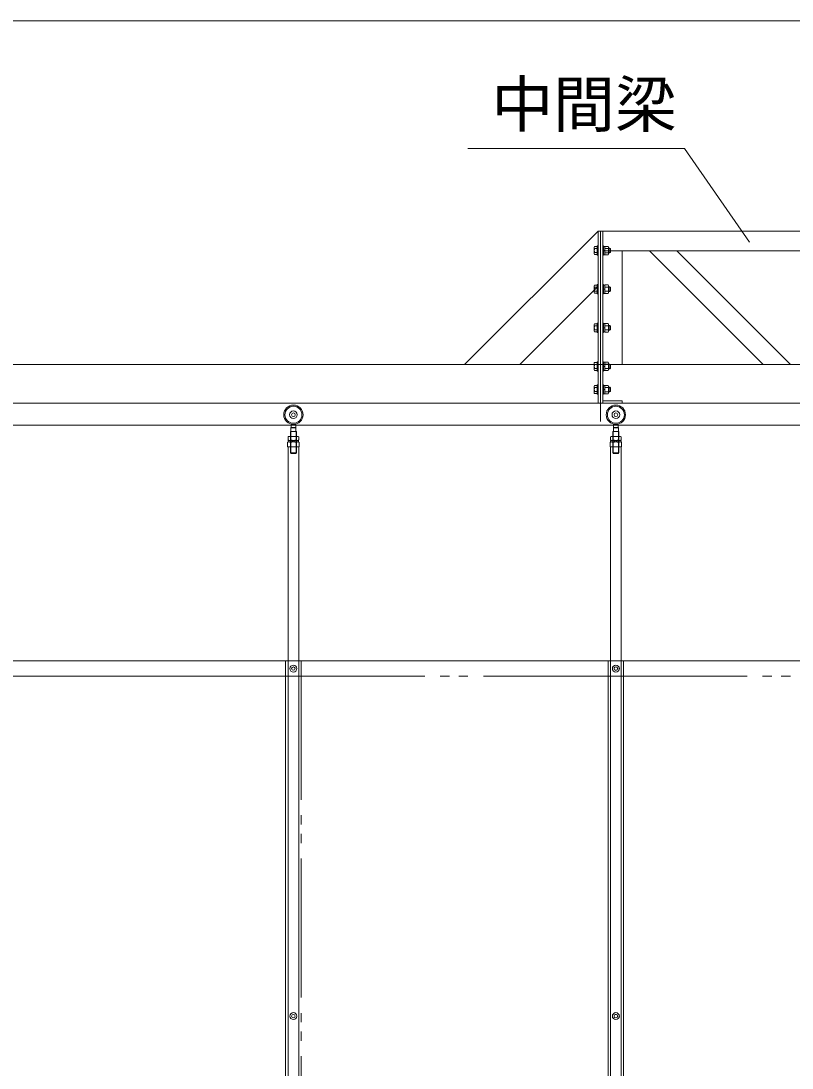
# Model space of a CAD drawing. Units: millimetres, scale not verified. Extents: x -9305 to 9305, y -6415 to 6415.
# Drawn here: x -5344 to -3347, y -923 to 1789 of the extents above; entities that cross this region are included whole.
import ezdxf
from ezdxf.enums import TextEntityAlignment as Align

# ---------------------------------------------------------------- set-up
doc = ezdxf.new("R2010")
doc.units = ezdxf.units.MM
doc.header["$LTSCALE"] = 40
doc.linetypes.add('DASHED1', pattern=[1.8, 1.2, -0.6])
doc.linetypes.add('DOUBLE_CHAIN2', pattern=[12.8, 9, -1, 0.6, -0.6, 0.6, -1])
for name, color, linetype, lineweight in [('0-3_CLGS-90', 7, 'Continuous', 9), ('0-6_TEXT', 7, 'Continuous', 9), ('0-9_寸法', 134, 'Continuous', 9)]:
    doc.layers.add(name, color=color, linetype=linetype, lineweight=lineweight)
doc.styles.add('ＭＳ ゴシック', font='')
doc.styles.get('ＭＳ ゴシック').set_extended_font_data('MS Gothic')

msp = doc.modelspace()

# ---------------------------------------------------------------- linework, layer by layer
at = {"layer": '0-3_CLGS-90'}
for p, q in [((-4193.97, 899.68), (-3849.23, 1243.99)), ((-3849.23, 1243.99), (-3849.23, 899.24)), ((-3849.23, 1243.99), (-2943.28, 1243.99)), ((-3843.25, 1243.98), (-3843.25, 799.24)), ((-3837.22, 799.24), (-3837.22, 1243.98)), ((-3859.05, 1202.85), (-3858.26, 1204.22)), ((-3859.05, 1185.12), (-3859.05, 1202.85)), ((-3858.26, 1204.22), (-3851.7, 1204.22)), ((-3858.26, 1199.11), (-3851.7, 1199.11)), ((-3851.7, 1183.75), (-3851.7, 1204.22)), ((-3851.55, 1181.99), (-3851.55, 1205.99)), ((-3851.55, 1205.99), (-3849.25, 1205.99)), ((-3851.55, 1185.67), (-3851.55, 1202.3)), ((-3849.25, 1181.99), (-3849.25, 1205.99)), ((-2943.4, 1193.73), (-3837.32, 1193.73)), ((-3837.25, 1181.99), (-3837.25, 1205.99)), ((-3837.25, 1205.99), (-3834.95, 1205.99)), ((-3834.95, 1181.99), (-3834.95, 1205.99)), ((-3834.95, 1204.74), (-3834.95, 1183.24)), ((-3834.95, 1204.74), (-3831.95, 1204.74)), ((-3834.95, 1194.09), (-3831.95, 1194.89)), ((-3834.95, 1193.09), (-3831.95, 1193.89)), ((-3831.95, 1183.02), (-3831.95, 1204.96)), ((-3831.95, 1204.96), (-3823.09, 1204.96)), ((-3831.95, 1204.74), (-3831.95, 1183.24)), ((-3831.95, 1199.47), (-3823.09, 1199.47)), ((-3823.09, 1204.96), (-3821.95, 1202.99)), ((-3821.95, 1184.99), (-3821.95, 1202.99)), ((-3819.2, 1199.99), (-3821.95, 1199.99)), ((-3816.7, 1198.92), (-3821.95, 1198.92)), ((-3819.2, 1187.99), (-3819.2, 1199.99)), ((-3819.2, 1199.99), (-3816.7, 1198.92)), ((-3816.7, 1189.06), (-3816.7, 1198.92)), ((-3786.97, 899.24), (-3786.97, 1193.73)), ((-3421.74, 899.24), (-3716.23, 1193.73)), ((-3350.67, 899.24), (-3645.16, 1193.73)), ((-3859.05, 1185.12), (-3858.26, 1183.75)), ((-3858.26, 1188.87), (-3851.7, 1188.87)), ((-3858.26, 1183.75), (-3851.7, 1183.75)), ((-3849.25, 1181.99), (-3851.55, 1181.99)), ((-3834.95, 1181.99), (-3837.25, 1181.99)), ((-3834.95, 1183.24), (-3831.95, 1183.24)), ((-3831.95, 1188.5), (-3823.09, 1188.5)), ((-3831.95, 1183.02), (-3823.09, 1183.02)), ((-3823.09, 1183.02), (-3821.95, 1184.99)), ((-3816.7, 1189.06), (-3821.95, 1189.06)), ((-3819.2, 1187.99), (-3821.95, 1187.99)), ((-3819.2, 1187.99), (-3816.7, 1189.06)), ((-3849.23, 1101.44), (-4051.25, 899.68)), ((-3859.05, 1102.85), (-3858.26, 1104.22)), ((-3859.05, 1085.12), (-3859.05, 1102.85)), ((-3859.05, 1085.12), (-3858.26, 1083.75)), ((-3858.26, 1104.22), (-3851.7, 1104.22)), ((-3858.26, 1099.11), (-3851.7, 1099.11)), ((-3858.26, 1088.87), (-3851.7, 1088.87)), ((-3851.7, 1083.75), (-3851.7, 1104.22)), ((-3851.55, 1081.99), (-3851.55, 1105.99)), ((-3851.55, 1105.99), (-3849.25, 1105.99)), ((-3851.55, 1085.67), (-3851.55, 1102.3)), ((-3849.25, 1081.99), (-3849.25, 1105.99)), ((-3837.25, 1081.99), (-3837.25, 1105.99)), ((-3837.25, 1105.99), (-3834.95, 1105.99)), ((-3834.95, 1081.99), (-3834.95, 1105.99)), ((-3834.95, 1104.74), (-3834.95, 1083.24)), ((-3834.95, 1104.74), (-3831.95, 1104.74)), ((-3834.95, 1094.09), (-3831.95, 1094.89)), ((-3834.95, 1093.09), (-3831.95, 1093.89)), ((-3831.95, 1083.02), (-3831.95, 1104.96)), ((-3831.95, 1104.96), (-3823.09, 1104.96)), ((-3831.95, 1104.74), (-3831.95, 1083.24)), ((-3831.95, 1099.47), (-3823.09, 1099.47)), ((-3831.95, 1088.5), (-3823.09, 1088.5)), ((-3823.09, 1104.96), (-3821.95, 1102.99)), ((-3823.09, 1083.02), (-3821.95, 1084.99)), ((-3821.95, 1084.99), (-3821.95, 1102.99)), ((-3819.2, 1099.99), (-3821.95, 1099.99)), ((-3816.7, 1098.92), (-3821.95, 1098.92)), ((-3816.7, 1089.06), (-3821.95, 1089.06)), ((-3819.2, 1087.99), (-3821.95, 1087.99)), ((-3819.2, 1087.99), (-3819.2, 1099.99)), ((-3819.2, 1099.99), (-3816.7, 1098.92)), ((-3819.2, 1087.99), (-3816.7, 1089.06)), ((-3816.7, 1089.06), (-3816.7, 1098.92)), ((-3858.26, 1083.75), (-3851.7, 1083.75)), ((-3849.25, 1081.99), (-3851.55, 1081.99)), ((-3834.95, 1081.99), (-3837.25, 1081.99)), ((-3834.95, 1083.24), (-3831.95, 1083.24)), ((-3831.95, 1083.02), (-3823.09, 1083.02)), ((-3859.05, 1002.85), (-3858.26, 1004.22)), ((-3858.26, 1004.22), (-3851.7, 1004.22)), ((-3851.7, 983.75), (-3851.7, 1004.22)), ((-3851.55, 981.99), (-3851.55, 1005.99)), ((-3851.55, 1005.99), (-3849.25, 1005.99)), ((-3849.25, 981.99), (-3849.25, 1005.99)), ((-3837.25, 981.99), (-3837.25, 1005.99)), ((-3837.25, 1005.99), (-3834.95, 1005.99)), ((-3834.95, 981.99), (-3834.95, 1005.99)), ((-3834.95, 1004.74), (-3834.95, 983.24)), ((-3834.95, 1004.74), (-3831.95, 1004.74)), ((-3831.95, 983.02), (-3831.95, 1004.96)), ((-3831.95, 1004.96), (-3823.09, 1004.96)), ((-3831.95, 1004.74), (-3831.95, 983.24)), ((-3823.09, 1004.96), (-3821.95, 1002.99)), ((-3859.05, 985.12), (-3859.05, 1002.85)), ((-3859.05, 985.12), (-3858.26, 983.75)), ((-3858.26, 999.11), (-3851.7, 999.11)), ((-3858.26, 988.87), (-3851.7, 988.87)), ((-3858.26, 983.75), (-3851.7, 983.75)), ((-3851.55, 985.67), (-3851.55, 1002.3)), ((-3849.25, 981.99), (-3851.55, 981.99)), ((-3834.95, 981.99), (-3837.25, 981.99)), ((-3834.95, 994.09), (-3831.95, 994.89)), ((-3834.95, 993.09), (-3831.95, 993.89)), ((-3834.95, 983.24), (-3831.95, 983.24)), ((-3831.95, 999.47), (-3823.09, 999.47)), ((-3831.95, 988.5), (-3823.09, 988.5)), ((-3831.95, 983.02), (-3823.09, 983.02)), ((-3823.09, 983.02), (-3821.95, 984.99)), ((-3821.95, 984.99), (-3821.95, 1002.99)), ((-3819.2, 999.99), (-3821.95, 999.99)), ((-3816.7, 998.92), (-3821.95, 998.92)), ((-3816.7, 989.06), (-3821.95, 989.06)), ((-3819.2, 987.99), (-3821.95, 987.99)), ((-3819.2, 987.99), (-3819.2, 999.99)), ((-3819.2, 999.99), (-3816.7, 998.92)), ((-3819.2, 987.99), (-3816.7, 989.06)), ((-3816.7, 989.06), (-3816.7, 998.92)), ((-7392.98, 899.24), (1508.4, 899.24)), ((-3859.05, 902.85), (-3858.26, 904.22)), ((-3859.05, 885.12), (-3859.05, 902.85)), ((-3858.26, 904.22), (-3851.7, 904.22)), ((-3858.26, 899.11), (-3851.7, 899.11)), ((-3851.7, 883.75), (-3851.7, 904.22)), ((-3851.55, 881.99), (-3851.55, 905.99)), ((-3851.55, 905.99), (-3849.25, 905.99)), ((-3851.55, 885.67), (-3851.55, 902.3)), ((-3849.25, 881.99), (-3849.25, 905.99)), ((-3849.23, 899.24), (-3849.23, 799.24)), ((-3837.25, 881.99), (-3837.25, 905.99)), ((-3837.25, 905.99), (-3834.95, 905.99)), ((-3834.95, 881.99), (-3834.95, 905.99)), ((-3834.95, 904.74), (-3834.95, 883.24)), ((-3834.95, 904.74), (-3831.95, 904.74)), ((-3834.95, 894.09), (-3831.95, 894.89)), ((-3831.95, 883.02), (-3831.95, 904.96)), ((-3831.95, 904.96), (-3823.09, 904.96)), ((-3831.95, 904.74), (-3831.95, 883.24)), ((-3831.95, 899.47), (-3823.09, 899.47)), ((-3823.09, 904.96), (-3821.95, 902.99)), ((-3821.95, 884.99), (-3821.95, 902.99)), ((-3819.2, 899.99), (-3821.95, 899.99)), ((-3816.7, 898.92), (-3821.95, 898.92)), ((-3819.2, 887.99), (-3819.2, 899.99)), ((-3819.2, 899.99), (-3816.7, 898.92)), ((-3816.7, 889.06), (-3816.7, 898.92)), ((-3859.05, 885.12), (-3858.26, 883.75)), ((-3858.26, 888.87), (-3851.7, 888.87)), ((-3858.26, 883.75), (-3851.7, 883.75)), ((-3849.25, 881.99), (-3851.55, 881.99)), ((-3834.95, 881.99), (-3837.25, 881.99)), ((-3834.95, 893.09), (-3831.95, 893.89)), ((-3834.95, 883.24), (-3831.95, 883.24)), ((-3831.95, 888.5), (-3823.09, 888.5)), ((-3831.95, 883.02), (-3823.09, 883.02)), ((-3823.09, 883.02), (-3821.95, 884.99)), ((-3816.7, 889.06), (-3821.95, 889.06)), ((-3819.2, 887.99), (-3821.95, 887.99)), ((-3819.2, 887.99), (-3816.7, 889.06)), ((-3859.05, 842.85), (-3858.26, 844.22)), ((-3859.05, 825.12), (-3859.05, 842.85)), ((-3858.26, 844.22), (-3851.7, 844.22)), ((-3851.7, 823.75), (-3851.7, 844.22)), ((-3851.55, 821.99), (-3851.55, 845.99)), ((-3851.55, 845.99), (-3849.25, 845.99)), ((-3851.55, 825.67), (-3851.55, 842.3)), ((-3849.25, 821.99), (-3849.25, 845.99)), ((-3837.25, 821.99), (-3837.25, 845.99)), ((-3837.25, 845.99), (-3834.95, 845.99)), ((-3834.95, 821.99), (-3834.95, 845.99)), ((-3834.95, 844.74), (-3834.95, 823.24)), ((-3834.95, 844.74), (-3831.95, 844.74)), ((-3831.95, 823.02), (-3831.95, 844.96)), ((-3831.95, 844.96), (-3823.09, 844.96)), ((-3831.95, 844.74), (-3831.95, 823.24)), ((-3823.09, 844.96), (-3821.95, 842.99)), ((-3821.95, 824.99), (-3821.95, 842.99)), ((-3859.05, 825.12), (-3858.26, 823.75)), ((-3858.26, 839.11), (-3851.7, 839.11)), ((-3858.26, 828.87), (-3851.7, 828.87)), ((-3858.26, 823.75), (-3851.7, 823.75)), ((-3849.25, 821.99), (-3851.55, 821.99)), ((-3834.95, 821.99), (-3837.25, 821.99)), ((-3834.95, 834.09), (-3831.95, 834.89)), ((-3834.95, 833.09), (-3831.95, 833.89)), ((-3834.95, 823.24), (-3831.95, 823.24)), ((-3831.95, 839.47), (-3823.09, 839.47)), ((-3831.95, 828.5), (-3823.09, 828.5)), ((-3831.95, 823.02), (-3823.09, 823.02)), ((-3823.09, 823.02), (-3821.95, 824.99)), ((-3819.2, 839.99), (-3821.95, 839.99)), ((-3816.7, 838.92), (-3821.95, 838.92)), ((-3816.7, 829.06), (-3821.95, 829.06)), ((-3819.2, 827.99), (-3821.95, 827.99)), ((-3819.2, 827.99), (-3819.2, 839.99)), ((-3819.2, 839.99), (-3816.7, 838.92)), ((-3819.2, 827.99), (-3816.7, 829.06)), ((-3816.7, 829.06), (-3816.7, 838.92)), ((1508.4, 799.24), (-7392.98, 799.24)), ((-7388.28, 742.24), (1501.7, 742.24)), ((-4644.68, 735.84), (-4638.18, 735.84)), ((-4644.68, 725.84), (-4644.68, 735.84)), ((-4644.68, 734.68), (-4638.18, 734.68)), ((-4644.18, 735.84), (-4644.18, 744.57)), ((-4631.49, 735.84), (-4638.18, 735.84)), ((-4631.68, 734.68), (-4638.18, 734.68)), ((-4632.18, 735.84), (-4632.18, 744.57)), ((-4631.68, 725.84), (-4631.68, 735.84)), ((-3809.68, 735.84), (-3803.18, 735.84)), ((-3809.68, 725.84), (-3809.68, 735.84)), ((-3809.68, 734.68), (-3803.18, 734.68)), ((-3809.18, 735.84), (-3809.18, 744.57)), ((-3796.49, 735.84), (-3803.18, 735.84)), ((-3796.68, 734.68), (-3803.18, 734.68)), ((-3797.18, 735.84), (-3797.18, 744.57)), ((-3796.68, 725.84), (-3796.68, 735.84)), ((-4652.19, 703.5), (-4652.19, 711.45)), ((-4627.93, 712.45), (-4649.03, 712.45)), ((-4646.12, 669.99), (-4646.12, 725.84)), ((-4646.12, 725.84), (-4630.24, 725.84)), ((-4644.68, 710.84), (-4646.12, 710.84)), ((-4645.26, 703.5), (-4645.26, 711.45)), ((-4644.86, 668.84), (-4644.86, 725.84)), ((-4631.68, 710.84), (-4630.24, 710.84)), ((-4631.49, 668.84), (-4631.49, 725.84)), ((-4631.41, 703.5), (-4631.41, 711.45)), ((-4630.24, 669.99), (-4630.24, 725.84)), ((-4624.48, 703.5), (-4624.48, 711.45)), ((-3817.19, 703.5), (-3817.19, 711.45)), ((-3792.93, 712.45), (-3814.03, 712.45)), ((-3811.12, 669.99), (-3811.12, 725.84)), ((-3811.12, 725.84), (-3795.24, 725.84)), ((-3809.68, 710.84), (-3811.12, 710.84)), ((-3810.26, 703.5), (-3810.26, 711.45)), ((-3809.86, 668.84), (-3809.86, 725.84)), ((-3796.68, 710.84), (-3795.24, 710.84)), ((-3796.49, 668.84), (-3796.49, 725.84)), ((-3796.41, 703.5), (-3796.41, 711.45)), ((-3795.24, 669.99), (-3795.24, 725.84)), ((-3789.48, 703.5), (-3789.48, 711.45)), ((-4650.84, 698.5), (-4653.34, 697.06)), ((-4653.34, 685.5), (-4653.34, 697.06)), ((-4623.34, 685.5), (-4653.34, 685.5)), ((-4624.74, 685.5), (-4651.94, 685.5)), ((-4651.84, 702.5), (-4624.84, 702.5)), ((-4651.84, 702.5), (-4651.84, 698.5)), ((-4651.84, 698.5), (-4624.84, 698.5)), ((-4651.78, 685.5), (-4651.78, -3538.46)), ((-4625.84, 698.5), (-4650.84, 698.5)), ((-4627.93, 702.5), (-4649.03, 702.5)), ((-4645.84, 697.06), (-4645.84, 685.5)), ((-4638.34, 702.5), (-4644.44, 698.6)), ((-4633.34, 702.5), (-4639.44, 698.6)), ((-4630.83, 697.06), (-4630.83, 685.5)), ((-4623.34, 697.06), (-4625.84, 698.5)), ((-4624.84, 702.5), (-4624.84, 698.5)), ((-4624.58, 685.5), (-4624.58, -3538.46)), ((-4623.34, 685.5), (-4623.34, 697.06)), ((-3815.84, 698.5), (-3818.34, 697.06)), ((-3818.34, 685.5), (-3818.34, 697.06)), ((-3788.34, 685.5), (-3818.34, 685.5)), ((-3789.74, 685.5), (-3816.94, 685.5)), ((-3816.84, 702.5), (-3789.84, 702.5)), ((-3816.84, 702.5), (-3816.84, 698.5)), ((-3816.84, 698.5), (-3789.84, 698.5)), ((-3816.78, 685.5), (-3816.78, -3538.46)), ((-3790.84, 698.5), (-3815.84, 698.5)), ((-3792.93, 702.5), (-3814.03, 702.5)), ((-3810.84, 697.06), (-3810.84, 685.5)), ((-3803.34, 702.5), (-3809.44, 698.6)), ((-3798.34, 702.5), (-3804.44, 698.6)), ((-3795.83, 697.06), (-3795.83, 685.5)), ((-3788.34, 697.06), (-3790.84, 698.5)), ((-3789.84, 702.5), (-3789.84, 698.5)), ((-3789.58, 685.5), (-3789.58, -3538.46)), ((-3788.34, 685.5), (-3788.34, 697.06)), ((-4644.86, 668.84), (-4638.18, 668.84)), ((-4631.49, 668.84), (-4638.18, 668.84)), ((-3809.86, 668.84), (-3803.18, 668.84)), ((-3796.49, 668.84), (-3803.18, 668.84)), ((-5518.28, 131.54), (-4658.28, 131.54)), ((-4658.28, 131.54), (-3783.28, 131.54)), ((-4658.28, 131.54), (-4658.28, -3508.46)), ((-3823.18, 131.54), (-2948.18, 131.54)), ((-3823.18, 131.54), (-3823.18, -3508.46)), ((-3783.28, 131.54), (-3783.28, -3508.46)), ((-5518.28, 91.54), (-4658.28, 91.54))]:
    msp.add_line(p, q, dxfattribs=at)
at = {"layer": '0-3_CLGS-90', "linetype": 'DASHED1'}
msp.add_line((-3843.25, 799.24), (-3843.25, 742.24), dxfattribs=at)
at = {"layer": '0-3_CLGS-90', "linetype": 'DOUBLE_CHAIN2'}
for p, q in [((-4618.28, 131.54), (-4618.28, -3508.46)), ((-3823.28, 131.54), (-3823.28, -3508.46)), ((-3783.18, 131.54), (-3783.18, -3508.46)), ((-4658.28, 91.54), (-3783.28, 91.54)), ((-3823.18, 91.54), (-2948.18, 91.54))]:
    msp.add_line(p, q, dxfattribs=at)
at = {"layer": '0-3_CLGS-90'}
for points in [[(-3837.22, 804.76), (-3786.97, 804.76), (-3786.97, 799.24)], [(-4644.86, 668.84), (-4646.12, 669.99), (-4638.18, 669.99)], [(-4631.49, 668.84), (-4630.24, 669.99), (-4638.18, 669.99)], [(-3809.86, 668.84), (-3811.12, 669.99), (-3803.18, 669.99)], [(-3796.49, 668.84), (-3795.24, 669.99), (-3803.18, 669.99)]]:
    msp.add_lwpolyline(points, dxfattribs=at)
for centre, radius in [((-4638.18, 768.84), 25), ((-4638.18, 768.84), 22), ((-3803.18, 768.84), 25), ((-3803.18, 768.84), 22), ((-4638.18, 768.84), 10), ((-4638.18, 768.84), 4.65), ((-3803.18, 768.84), 10), ((-3803.18, 768.84), 4.65), ((-4638.28, 111.54), 9), ((-4638.28, 111.54), 4.5), ((-3803.28, 111.54), 9), ((-3803.18, 111.54), 9), ((-3803.18, 111.54), 4.75), ((-3803.18, 111.54), 4.75), ((-3803.28, 111.54), 4.5), ((-3803.18, 111.54), 4.5), ((-4638.28, -788.46), 9), ((-4638.28, -788.46), 4.5), ((-3803.28, -788.46), 9), ((-3803.18, -788.46), 9), ((-3803.18, -788.46), 4.75), ((-3803.18, -788.46), 4.75), ((-3803.28, -788.46), 4.5), ((-3803.18, -788.46), 4.5)]:
    msp.add_circle(centre, radius, dxfattribs=at)
for centre, radius, start, end in [((-3842.12, 1193.99), 16.94, 162.412, 197.588), ((-3854.52, 1201.66), 4.53, 145.616, 214.384), ((-3851.7, 1202.3), 0.148, 0, 90), ((-3840.4, 1193.99), 18.15, 342.412, 17.588), ((-3827.1, 1202.22), 4.86, 325.616, 34.384), ((-3854.52, 1186.31), 4.53, 145.616, 214.384), ((-3851.7, 1185.67), 0.148, 270, 0), ((-3827.1, 1185.76), 4.86, 325.616, 34.384), ((-3842.12, 1093.99), 16.94, 162.412, 197.588), ((-3854.52, 1101.66), 4.53, 145.616, 214.384), ((-3854.52, 1086.31), 4.53, 145.616, 214.384), ((-3851.7, 1102.3), 0.148, 0, 90), ((-3851.7, 1085.67), 0.148, 270, 0), ((-3840.4, 1093.99), 18.15, 342.412, 17.588), ((-3827.1, 1102.22), 4.86, 325.616, 34.384), ((-3827.1, 1085.76), 4.86, 325.616, 34.384), ((-3854.52, 1001.66), 4.53, 145.616, 214.384), ((-3827.1, 1002.22), 4.86, 325.616, 34.384), ((-3842.12, 993.99), 16.94, 162.412, 197.588), ((-3854.52, 986.31), 4.53, 145.616, 214.384), ((-3851.7, 1002.3), 0.148, 0, 90), ((-3851.7, 985.67), 0.148, 270, 0), ((-3840.4, 993.99), 18.15, 342.412, 17.588), ((-3827.1, 985.76), 4.86, 325.616, 34.384), ((-3842.12, 893.99), 16.94, 162.412, 197.588), ((-3854.52, 901.66), 4.53, 145.616, 214.384), ((-3851.7, 902.3), 0.148, 0, 90), ((-3840.4, 893.99), 18.15, 342.412, 17.588), ((-3827.1, 902.22), 4.86, 325.616, 34.384), ((-3854.52, 886.31), 4.53, 145.616, 214.384), ((-3851.7, 885.67), 0.148, 270, 0), ((-3827.1, 885.76), 4.86, 325.616, 34.384), ((-3854.52, 841.66), 4.53, 145.616, 214.384), ((-3851.7, 842.3), 0.148, 0, 90), ((-3827.1, 842.22), 4.86, 325.616, 34.384), ((-3842.12, 833.99), 16.94, 162.412, 197.588), ((-3854.52, 826.31), 4.53, 145.616, 214.384), ((-3851.7, 825.67), 0.148, 270, 0), ((-3840.4, 833.99), 18.15, 342.412, 17.588), ((-3827.1, 825.76), 4.86, 325.616, 34.384), ((-4648.73, 706), 6.46, 57.58, 122.42), ((-4638.34, 687.96), 24.49, 73.565, 106.435), ((-4627.94, 705.95), 6.5, 57.795, 122.205), ((-3813.73, 706), 6.46, 57.58, 122.42), ((-3803.34, 687.96), 24.49, 73.565, 106.435), ((-3792.94, 705.95), 6.5, 57.795, 122.205), ((-4648.73, 708.96), 6.46, 237.58, 302.42), ((-4650.96, 688.69), 9.81, 58.521, 89.241), ((-4638.34, 678.26), 20.24, 68.229, 111.771), ((-4638.34, 726.99), 24.49, 253.565, 286.435), ((-4627.94, 709), 6.5, 237.795, 302.205), ((-4625.7, 688.69), 9.81, 90.759, 121.479), ((-3813.73, 708.96), 6.46, 237.58, 302.42), ((-3815.96, 688.69), 9.81, 58.521, 89.241), ((-3803.34, 678.26), 20.24, 68.229, 111.771), ((-3803.34, 726.99), 24.49, 253.565, 286.435), ((-3792.94, 709), 6.5, 237.795, 302.205), ((-3790.7, 688.69), 9.81, 90.759, 121.479)]:
    msp.add_arc(centre, radius, start, end, dxfattribs=at)
at = {"layer": '0-6_TEXT'}
for p in [(-4186.65, 1458.16), (-3457.52, 1215.44)]:
    msp.add_line(p, (-3625.62, 1458.16), dxfattribs=at)
at = {"layer": '0-9_寸法', "color": 7}
msp.add_line((-7351.58, 1788.62), (1467, 1788.62), dxfattribs=at)

# ---------------------------------------------------------------- texts
at = {"layer": '0-6_TEXT', "style": 'ＭＳ ゴシック'}
msp.add_text('中間梁', height=117.3, dxfattribs=at).set_placement((-4125.42, 1478.98), align=Align.BOTTOM_LEFT)

doc.saveas('drawing.dxf')
